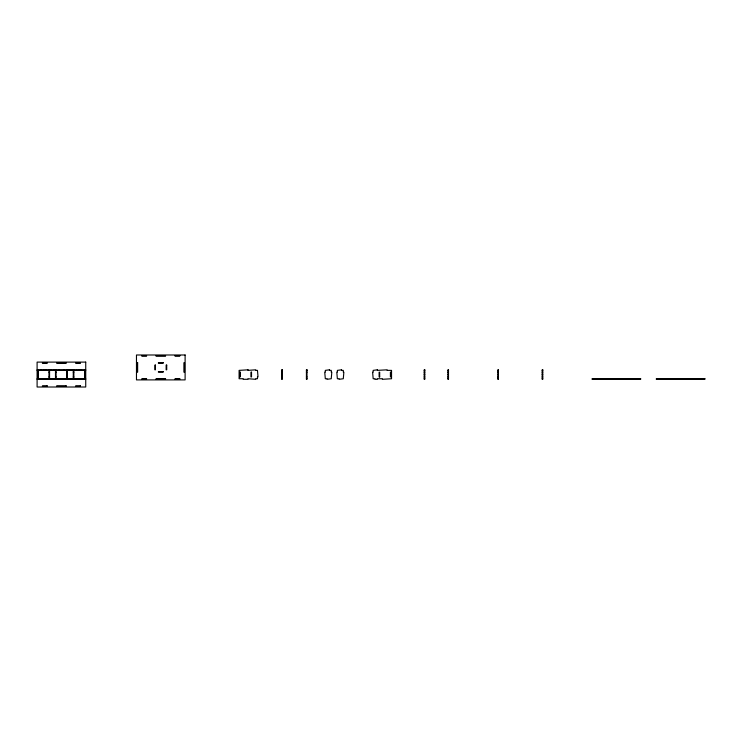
<?xml version="1.0" encoding="UTF-8"?>
<svg xmlns="http://www.w3.org/2000/svg" width="742" height="742" viewBox="0 0 742 742"><rect width="100%" height="100%" fill="white"/><g stroke="black" fill="none" stroke-linecap="round" stroke-linejoin="round"><path stroke-width="1.11" d="M37.128 369.813L85.71 369.813M37.128 370.379L85.71 370.379M281.682 370.379L282.257 370.379M306.427 370.379L306.993 370.379M424.211 370.379L424.776 370.379M447.936 370.379L448.502 370.379M497.873 370.379L498.438 370.379M542.189 370.379L542.754 370.379M37.694 372.187L38.259 372.187M48.981 372.187L49.556 372.187M55.483 372.187L56.058 372.187M66.78 372.187L67.346 372.187M73.282 372.187L73.848 372.187M84.569 372.187L85.135 372.187M281.682 372.187L282.257 372.187M306.427 372.187L306.993 372.187M424.211 372.187L424.776 372.187M447.936 372.187L448.502 372.187M497.873 372.187L498.438 372.187M542.189 372.187L542.754 372.187M66.78 374.562L67.346 374.562M424.211 374.562L424.776 374.562M447.936 374.562L448.502 374.562M497.873 374.562L498.438 374.562M542.189 374.562L542.754 374.562M37.694 376.927L38.259 376.927M48.981 376.927L49.556 376.927M55.483 376.927L56.058 376.927M66.78 376.927L67.346 376.927M73.282 376.927L73.848 376.927M84.569 376.927L85.135 376.927M281.682 376.927L282.257 376.927M306.427 376.927L306.993 376.927M379.681 376.927L379.116 376.927L379.116 372.187L379.681 372.187L379.681 376.992M424.211 376.927L424.776 376.927M447.936 376.927L448.502 376.927M497.873 376.927L498.438 376.927M542.189 376.927L542.754 376.927M37.128 378.735L85.71 378.735M281.682 378.735L282.257 378.735M306.427 378.735L306.993 378.735M424.211 378.735L424.776 378.735M447.936 378.735L448.502 378.735M497.873 378.735L498.438 378.735M542.189 378.735L542.754 378.735M37.128 379.301L85.71 379.301M704.334 378.735L704.334 379.301M703.759 378.735L703.759 379.301M700.485 378.735L700.485 379.301M698.111 378.735L698.111 379.301M695.746 378.735L695.746 379.301M693.037 378.735L693.037 379.301M692.471 378.735L692.471 379.301M691.896 378.735L691.896 379.301M690.691 378.735L690.691 379.301M689.503 378.735L689.503 379.301M688.316 378.735L688.316 379.301M687.111 378.735L687.111 379.301M686.536 378.735L686.536 379.301M685.97 378.735L685.97 379.301M682.983 378.735L682.983 379.301M680.609 378.735L680.609 379.301M678.234 378.735L678.234 379.301M675.248 378.735L675.248 379.301M674.673 378.735L674.673 379.301M674.107 378.735L674.107 379.301M672.901 378.735L672.901 379.301M670.527 378.735L670.527 379.301M669.312 378.735L669.312 379.301M668.746 378.735L668.746 379.301M668.18 378.735L668.18 379.301M665.184 378.735L665.184 379.301M662.819 378.735L662.819 379.301M660.445 378.735L660.445 379.301M657.458 378.735L657.458 379.301M656.883 378.735L656.883 379.301M640.086 378.735L640.086 379.301M639.521 378.735L639.521 379.301M636.246 378.735L636.246 379.301M633.872 378.735L633.872 379.301M631.498 378.735L631.498 379.301M628.799 378.735L628.799 379.301M628.224 378.735L628.224 379.301M627.658 378.735L627.658 379.301M626.452 378.735L626.452 379.301M625.265 378.735L625.265 379.301M624.078 378.735L624.078 379.301M622.863 378.735L622.863 379.301M622.297 378.735L622.297 379.301M621.731 378.735L621.731 379.301M618.735 378.735L618.735 379.301M616.37 378.735L616.37 379.301M613.996 378.735L613.996 379.301M611.009 378.735L611.009 379.301M610.434 378.735L610.434 379.301M609.868 378.735L609.868 379.301M608.653 378.735L608.653 379.301M606.288 378.735L606.288 379.301M605.073 378.735L605.073 379.301M604.507 378.735L604.507 379.301M603.932 378.735L603.932 379.301M600.946 378.735L600.946 379.301M598.571 378.735L598.571 379.301M596.197 378.735L596.197 379.301M593.21 378.735L593.21 379.301M592.645 378.735L592.645 379.301M85.135 369.813L85.135 379.301M84.569 369.813L84.569 379.301M81.295 369.813L81.295 370.379M81.295 378.735L81.295 379.301M78.921 369.813L78.921 370.379M78.921 378.735L78.921 379.301M76.547 369.813L76.547 370.379M76.547 378.735L76.547 379.301M73.848 369.813L73.848 379.301M73.282 369.813L73.282 379.301M72.707 369.813L72.707 370.379M72.707 378.735L72.707 379.301M71.501 369.813L71.501 370.379M71.501 378.735L71.501 379.301M70.314 369.813L70.314 370.379M70.314 378.735L70.314 379.301M69.127 369.813L69.127 370.379M69.127 378.735L69.127 379.301M67.912 369.813L67.912 370.379M67.912 378.735L67.912 379.301M67.346 369.813L67.346 379.301M66.78 369.813L66.78 379.301M63.784 369.813L63.784 370.379M63.784 378.735L63.784 379.301M59.045 369.813L59.045 370.379M59.045 378.735L59.045 379.301M56.058 369.813L56.058 379.301M55.483 369.813L55.483 379.301M54.917 369.813L54.917 370.379M54.917 378.735L54.917 379.301M53.702 369.813L53.702 370.379M53.702 378.735L53.702 379.301M51.337 369.813L51.337 370.379M51.337 378.735L51.337 379.301M50.122 369.813L50.122 370.379M50.122 378.735L50.122 379.301M49.556 369.813L49.556 379.301M48.981 369.813L48.981 379.301M45.995 369.813L45.995 370.379M45.995 378.735L45.995 379.301M43.62 369.813L43.62 370.379M43.62 378.735L43.62 379.301M41.255 369.813L41.255 370.379M41.255 378.735L41.255 379.301M38.259 369.813L38.259 379.301M37.694 369.813L37.694 379.301M185.11 354.991L136.472 354.991L136.472 379.895L185.11 379.895L185.11 354.991M146.554 355.576L141.815 355.576L141.815 356.151L146.554 356.151L146.554 355.576M165.54 355.576L156.043 355.576L156.043 356.151L165.54 356.151L165.54 355.576M179.768 355.576L175.029 355.576L175.029 356.151L179.768 356.151L179.768 355.576M85.729 362.105L37.1 362.105L37.1 387.009L85.729 387.009L85.729 362.105M47.182 362.699L42.433 362.699L42.433 363.265L47.182 363.265L47.182 362.699M66.159 362.699L56.67 362.699L56.67 363.265L66.159 363.265L66.159 362.699M80.396 362.699L75.647 362.699L75.647 363.265L80.396 363.265L80.396 362.699M137.641 362.699L137.066 362.699L137.066 372.187L137.641 372.187L137.641 362.699M163.166 362.699L158.417 362.699L158.417 363.265L163.166 363.265L163.166 362.699M184.517 362.699L183.942 362.699L183.942 372.187L184.517 372.187L184.517 362.699M155.43 365.073L154.865 365.073L154.865 369.813L155.43 369.813L155.43 365.073M166.718 365.073L166.152 365.073L166.152 369.813L166.718 369.813L166.718 365.073M247.976 369.813L239.1 370.379L239.1 378.735L243.228 378.735L243.228 379.301L247.976 379.301L247.976 378.735L255.684 379.301L255.684 378.735L257.465 378.735L257.465 376.927L258.03 376.927L257.465 370.379L255.684 370.379L255.684 369.813L247.976 370.379L247.976 369.813M282.257 369.813L281.682 369.813L281.682 379.301L282.257 379.301L282.257 369.813M306.993 369.813L306.427 369.813L306.427 379.301L306.993 379.301L306.993 369.813M329.457 369.813L325.311 370.379L325.311 372.187L324.736 372.187L325.311 378.735L327.092 378.735L327.092 379.301L331.238 378.735L331.813 372.187L331.238 372.187L331.238 370.379L329.457 370.379L329.457 369.813M341.515 369.813L337.36 370.379L337.36 372.187L336.794 372.187L337.36 378.735L339.14 378.735L339.14 379.301L343.296 378.735L343.861 372.187L343.296 372.187L343.296 370.379L341.515 370.379L341.515 369.813M377.335 369.813L373.18 370.379L373.18 372.187L372.614 372.187L373.18 378.735L374.96 378.735L374.96 379.301L377.335 379.301L377.335 378.735L382.39 378.735L382.39 379.301L391.544 378.735L391.544 370.379L387.129 370.379L387.129 369.813L377.335 370.379L377.335 369.813M424.776 369.813L424.211 369.813L424.211 379.301L424.776 379.301L424.776 369.813M448.502 369.813L447.936 369.813L447.936 379.301L448.502 379.301L448.502 369.813M498.438 369.813L497.873 369.813L497.873 379.301L498.438 379.301L498.438 369.813M542.754 369.813L542.189 369.813L542.189 379.301L542.754 379.301L542.754 369.813M163.166 371.621L158.417 371.621L158.417 372.187L163.166 372.187L163.166 371.621M240.241 372.187L239.666 372.187L239.666 376.927L240.241 376.927L240.241 372.187M251.529 372.187L250.963 372.187L250.963 376.927L251.529 376.927L251.529 372.187M390.978 372.187L390.403 372.187L390.403 376.927L390.978 376.927L390.978 372.187M146.554 378.735L141.815 378.735L141.815 379.301L146.554 379.301L146.554 378.735M165.54 378.735L156.043 378.735L156.043 379.301L165.54 379.301L165.54 378.735M179.768 378.735L175.029 378.735L175.029 379.301L179.768 379.301L179.768 378.735M640.661 378.735L592.07 378.735L592.07 379.301L640.661 379.301L640.661 378.735M704.9 378.735L656.318 378.735L656.318 379.301L704.9 379.301L704.9 378.735M47.182 385.849L42.433 385.849L42.433 386.424L47.182 386.424L47.182 385.849M66.159 385.849L56.67 385.849L56.67 386.424L66.159 386.424L66.159 385.849M80.396 385.849L75.647 385.849L75.647 386.424L80.396 386.424L80.396 385.849"/></g></svg>
